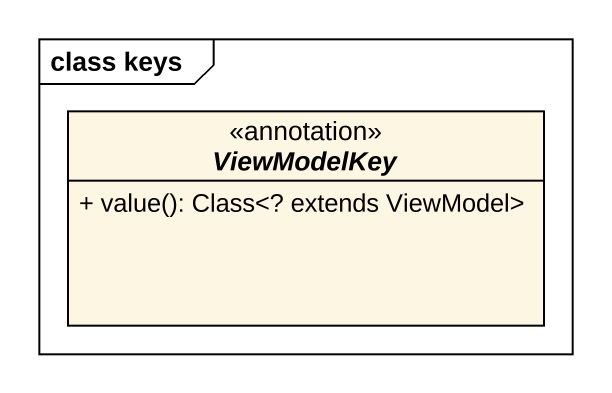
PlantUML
@startuml
mainframe class keys
hide circle
hide empty members
skinparam classAttributeIconSize 0
interface ViewModelKey <<annotation>> {
  + value(): Class<? extends ViewModel>
}
@enduml
